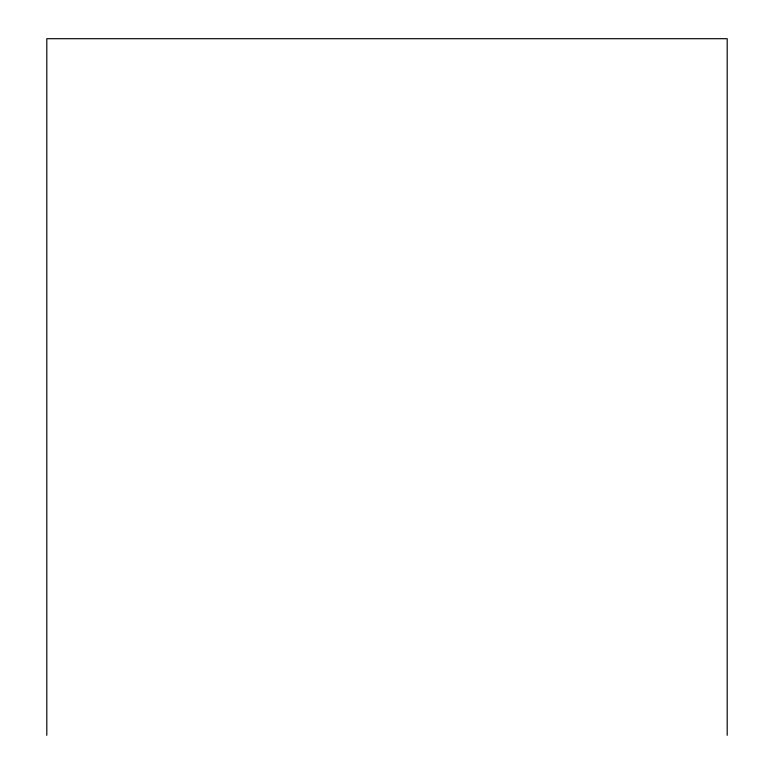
<?xml version="1.0" encoding="UTF-8"?>
<svg xmlns="http://www.w3.org/2000/svg" width="774" height="774" viewBox="0 0 774 774"><rect width="100%" height="100%" fill="white"/><g stroke="black" fill="none" stroke-linecap="round" stroke-linejoin="round"><path stroke-width="1.16" d="M727.192 735.3L727.192 38.7L46.808 38.7L46.808 735.3"/></g></svg>
